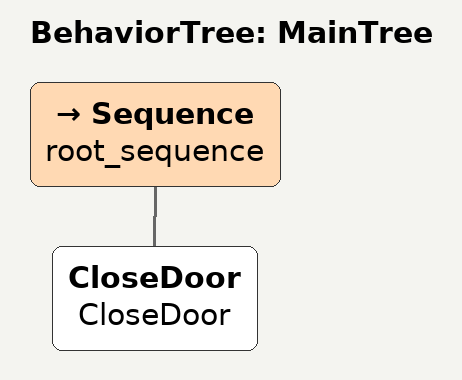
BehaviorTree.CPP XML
<root main_tree_to_execute = "MainTree" >
    <BehaviorTree ID="MainTree">
       <Sequence name="root_sequence">
           <CloseDoor    name="CloseDoor"/>
       </Sequence>
    </BehaviorTree>
</root>
